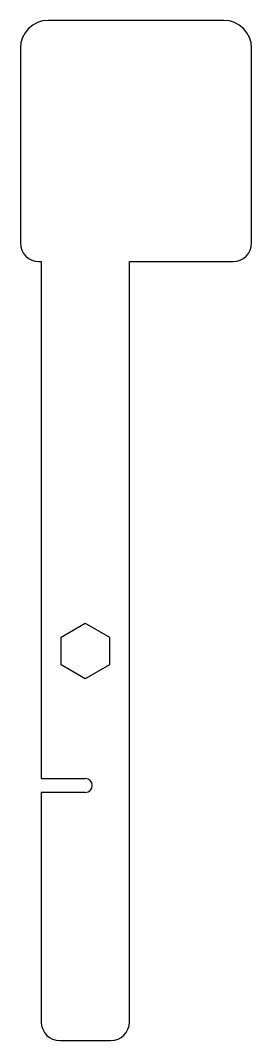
# Model space of a CAD drawing. Header units: millimetres. Extents: x 193 to 218, y -84 to 26.
import ezdxf

# ---------------------------------------------------------------- set-up
doc = ezdxf.new("R2010")
doc.units = ezdxf.units.MM
doc.layers.get('0').update_dxf_attribs({"linetype": 'CONTINUOUS'})

msp = doc.modelspace()

# ---------------------------------------------------------------- linework, layer by layer
for p, q in [((214.66, 26), (195.76, 26)), ((192.76, 23), (192.76, 2)), ((217.66, 2), (217.66, 23)), ((194.76, 0), (195, 0)), ((195, 0), (195, -55.75)), ((204.5, -82), (204.5, 0)), ((204.5, 0), (215.66, 0)), ((195, -55.75), (199.75, -55.75)), ((199.75, -57.25), (195, -57.25)), ((195, -57.25), (195, -82)), ((197, -84), (202.5, -84))]:
    msp.add_line(p, q)
msp.add_lwpolyline([(199.75, -45), (197.15, -43.5), (197.15, -40.5), (199.75, -39), (202.35, -40.5), (202.35, -43.5)], close=True)
for centre, radius, start, end in [((195.76, 23), 3, 90, 180), ((214.66, 23), 3, 0, 90), ((194.76, 2), 2, 180, 270), ((215.66, 2), 2, -90, 0), ((199.75, -56.5), 0.75, -90, 90), ((197, -82), 2, 180, 270), ((202.5, -82), 2, -90, 0)]:
    msp.add_arc(centre, radius, start, end)

doc.saveas('drawing.dxf')
